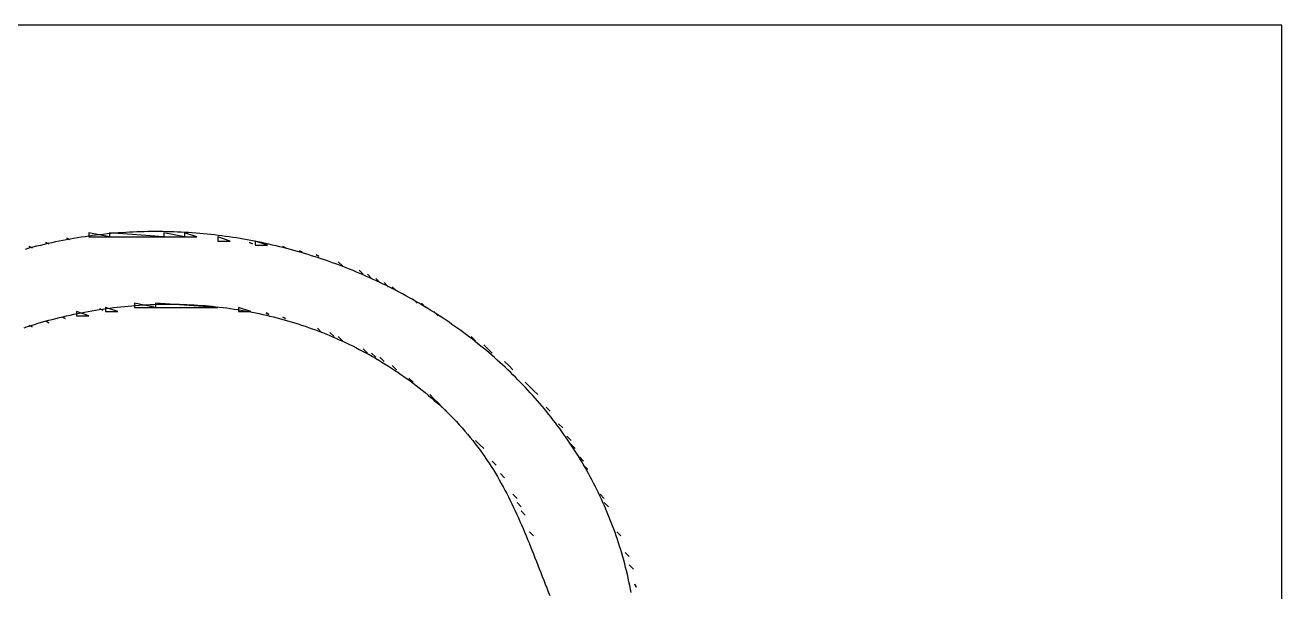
# Model space of a CAD drawing. Extents: x 0 to 589, y 0 to 633.
# Drawn here: x 286.7 to 589, y 496.5 to 633 of the extents above; entities that cross this region are included whole.
import ezdxf

# ---------------------------------------------------------------- set-up
doc = ezdxf.new("R2010")
doc.units = 0
for name, color, linetype in [('C250', 250, 'CONTINUOUS'), ('C251', 251, 'CONTINUOUS'), ('C252', 252, 'CONTINUOUS'), ('C253', 253, 'CONTINUOUS'), ('C37', 37, 'CONTINUOUS'), ('C7', 7, 'CONTINUOUS')]:
    doc.layers.add(name, color=color, linetype=linetype)

msp = doc.modelspace()

# ---------------------------------------------------------------- linework, layer by layer
at = {"layer": 'C250'}
for points in [[(340.666656, 580.666687), (341.333344, 580.333313), (340.666656, 580.666687)], [(287.666656, 579.666687), (288.333344, 579.333313), (287.666656, 579.666687)], [(313, 566), (313, 565), (318, 565), (313, 566)], [(380, 567), (381, 566), (380, 567)], [(344.666656, 563.666687), (345.333344, 563.333313), (344.666656, 563.666687)], [(348.666656, 562.666687), (349.333344, 562.333313), (348.666656, 562.666687)], [(398, 555), (399, 554), (398, 555)], [(372, 553), (373, 552), (372, 553)], [(407, 547), (408, 546), (407, 547)], [(384, 544), (385, 543), (384, 544)], [(421, 527), (422, 526), (421, 527)], [(404, 520), (405, 519), (404, 520)], [(406, 516), (407, 515), (406, 516)], [(433.333344, 498.333344), (433.666656, 497.666656), (433.333344, 498.333344)]]:
    msp.add_lwpolyline(points, dxfattribs=at)
at = {"layer": 'C251'}
for points in [[(432.447, 496.3136), (432.2822, 497.1928), (432.1093, 498.0686), (431.9286, 498.9411), (431.7399, 499.8103), (431.5433, 500.676), (431.339, 501.5384), (431.1268, 502.3973), (430.9069, 503.2528), (430.6793, 504.1048), (430.4441, 504.9533), (430.2013, 505.7984), (429.9509, 506.6399), (429.693, 507.4779), (429.4277, 508.3123), (429.1549, 509.1431), (428.8747, 509.9704), (428.5872, 510.7941), (428.2924, 511.6141), (427.9904, 512.4305), (427.6812, 513.2432), (427.3648, 514.0522), (427.0413, 514.8576), (426.7107, 515.6592), (426.3731, 516.457), (426.0285, 517.2512), (425.677, 518.0415), (425.3185, 518.828), (424.9533, 519.6108), (424.5812, 520.3897), (424.2024, 521.1647), (423.8168, 521.9359), (423.4246, 522.7032), (423.0258, 523.4666), (422.6203, 524.2261), (422.2084, 524.9816), (421.7899, 525.7332), (421.365, 526.4808), (420.9337, 527.2244), (420.496, 527.964), (420.052, 528.6995), (419.6017, 529.431), (419.1452, 530.1585), (418.6825, 530.8818), (418.2137, 531.601), (417.7388, 532.3161), (417.2578, 533.0271), (416.7708, 533.7339), (416.2779, 534.4365), (415.779, 535.1349), (415.2743, 535.8292), (414.7637, 536.5191), (414.2473, 537.2048), (413.7252, 537.8863), (413.1974, 538.5634), (412.664, 539.2363), (412.1249, 539.9048), (411.5803, 540.569), (411.0301, 541.2288), (410.4745, 541.8842), (409.9134, 542.5352), (409.347, 543.1818), (408.7752, 543.824), (408.1981, 544.4617), (407.6157, 545.0949), (407.0282, 545.7236), (406.4354, 546.3479), (405.8376, 546.9675), (405.2346, 547.5827), (404.6267, 548.1933), (404.0137, 548.7993), (403.3958, 549.4006), (402.773, 549.9974), (402.1453, 550.5895), (401.5129, 551.177), (400.8756, 551.7598), (400.2336, 552.3379), (399.587, 552.9112), (398.9357, 553.4799), (398.2798, 554.0438), (397.6194, 554.6029), (396.9545, 555.1572), (396.2851, 555.7067), (395.6113, 556.2514), (394.9331, 556.7913), (394.2506, 557.3263), (393.5638, 557.8564), (392.8728, 558.3816), (392.1775, 558.9019), (391.4782, 559.4173), (390.7747, 559.9277), (390.0672, 560.4331), (389.3556, 560.9336), (388.6401, 561.429), (387.9206, 561.9194), (387.1973, 562.4048), (386.4701, 562.885), (385.7391, 563.3603), (385.0044, 563.8304), (384.266, 564.2954), (383.5239, 564.7552), (382.7781, 565.2099), (382.0289, 565.6594), (381.276, 566.1038), (380.5197, 566.5429), (379.76, 566.9768), (378.9968, 567.4054), (378.2303, 567.8288), (377.4605, 568.2468), (376.6874, 568.6596), (375.9111, 569.0671), (375.1317, 569.4692), (374.3491, 569.866), (373.5634, 570.2573), (372.7746, 570.6433), (371.9829, 571.0239), (371.1882, 571.399), (370.3906, 571.7687), (369.5901, 572.1329), (368.7868, 572.4916), (367.9808, 572.8449), (367.172, 573.1925), (366.3605, 573.5347), (365.5463, 573.8713), (364.7296, 574.2023), (363.9103, 574.5277), (363.0885, 574.8475), (362.2642, 575.1616), (361.4375, 575.4702), (360.6084, 575.773), (359.777, 576.0701), (358.9433, 576.3615), (358.1073, 576.6473), (357.2692, 576.9272), (356.4289, 577.2014), (355.5864, 577.4698), (354.7419, 577.7324), (353.8954, 577.9892), (353.0469, 578.2401), (352.1964, 578.4852), (351.3441, 578.7245), (350.4899, 578.9578), (349.6339, 579.1852), (348.7761, 579.4067), (347.9167, 579.6222), (347.0555, 579.8318), (346.1927, 580.0354), (345.3284, 580.2329), (344.4625, 580.4245), (343.5951, 580.61), (342.7262, 580.7894), (341.856, 580.9628), (340.9844, 581.1301), (340.1115, 581.2913), (339.2372, 581.4463), (338.3618, 581.5952), (337.4852, 581.7379), (336.6074, 581.8744), (335.7286, 582.0047), (334.8487, 582.1288), (333.9677, 582.2467), (333.0859, 582.3583), (332.2031, 582.4636), (331.3194, 582.5626), (330.4349, 582.6553), (329.5496, 582.7416), (328.6635, 582.8216), (327.7768, 582.8952), (326.8894, 582.9625), (326.0014, 583.0233), (325.1128, 583.0777), (324.2237, 583.1257), (323.3341, 583.1672), (322.4441, 583.2022), (321.5537, 583.2307), (320.663, 583.2527), (319.772, 583.2681), (318.8807, 583.277), (317.9892, 583.2793), (317.0975, 583.275), (316.2057, 583.2642), (315.3138, 583.2466), (314.4219, 583.2225), (313.53, 583.1916), (312.6381, 583.1541), (311.7464, 583.1099), (310.8548, 583.0589), (309.9634, 583.0013), (309.0722, 582.9368), (308.1812, 582.8656), (307.2906, 582.7876), (306.4004, 582.7027), (305.5106, 582.6111), (304.6212, 582.5126), (303.7323, 582.4072), (302.844, 582.2949), (301.9562, 582.1757), (301.0691, 582.0496), (300.1826, 581.9166), (299.2969, 581.7765), (298.4119, 581.6296), (297.5277, 581.4756), (296.6444, 581.3146), (295.762, 581.1465), (294.8805, 580.9714), (294, 580.7893), (293.0855, 580.5925), (292.169, 580.3877), (291.2506, 580.175), (290.3306, 579.9543), (289.409, 579.7258), (288.4859, 579.4893), (287.5616, 579.2451), (286.6361, 578.993)], [(291.666656, 580.666687), (292.333344, 580.333313), (291.666656, 580.666687)], [(296.666656, 581.666687), (297.333344, 581.333313), (296.666656, 581.666687)], [(302, 583), (302, 582), (307, 582), (302, 583)], [(333, 582), (333, 581), (336, 581), (333, 582)], [(362, 576), (363, 575), (362, 576)], [(286.4048, 560.1194), (287.2465, 560.3949), (288.0903, 560.6637), (288.9361, 560.9257), (289.7839, 561.1811), (290.6336, 561.4298), (291.4852, 561.6718), (292.3386, 561.907), (293.1938, 562.1354), (294.0507, 562.3571), (294.9092, 562.572), (295.7693, 562.7801), (296.6309, 562.9814), (297.494, 563.1759), (298.3585, 563.3635), (299.2244, 563.5443), (300.0915, 563.7182), (300.9599, 563.8852), (301.8295, 564.0453), (302.7003, 564.1985), (303.5721, 564.3447), (304.4449, 564.4841), (305.3186, 564.6164), (306.1933, 564.7418), (307.0688, 564.8602), (307.9451, 564.9716), (308.8221, 565.076), (309.6998, 565.1733), (310.5782, 565.2636), (311.457, 565.3468), (312.3364, 565.423), (313.2163, 565.4921), (314.0965, 565.554), (314.977, 565.6089), (315.8578, 565.6566), (316.7389, 565.6972), (317.6201, 565.7306), (318.5014, 565.7568), (319.3827, 565.7758), (320.2641, 565.7877), (321.1454, 565.7923), (322.0265, 565.7897), (322.9075, 565.7798), (323.7882, 565.7627), (324.6687, 565.7382), (325.5487, 565.7065), (326.4284, 565.6675), (327.3076, 565.6212), (328.1863, 565.5675), (329.0644, 565.5065), (329.9419, 565.4381), (330.8187, 565.3623), (331.6947, 565.2791), (332.5699, 565.1885), (333.4443, 565.0905), (334.3177, 564.9851), (335.1902, 564.8722), (336.0616, 564.7518), (336.932, 564.624), (337.8011, 564.4886), (338.6691, 564.3458), (339.5358, 564.1954), (340.4012, 564.0375), (341.2653, 563.872), (342.1278, 563.6989), (342.9889, 563.5183), (343.8485, 563.3301), (344.7064, 563.1342), (345.5627, 562.9308), (346.4173, 562.7197), (347.2701, 562.5009), (348.121, 562.2745), (348.9701, 562.0403), (349.8172, 561.7985), (350.6623, 561.549), (351.5054, 561.2917), (352.3463, 561.0267), (353.1851, 560.7539), (354.0216, 560.4733), (354.8559, 560.185), (355.6878, 559.8889), (356.5173, 559.5849), (357.3443, 559.2731), (358.1688, 558.9535), (358.9908, 558.626), (359.8101, 558.2906), (360.6268, 557.9474), (361.4407, 557.5962), (362.2518, 557.2372), (363.06, 556.8701), (363.8653, 556.4952), (364.6677, 556.1123), (365.467, 555.7214), (366.2632, 555.3225), (367.0563, 554.9156), (367.8462, 554.5007), (368.6329, 554.0777), (369.4162, 553.6467), (370.1961, 553.2076), (370.9727, 552.7605), (371.7457, 552.3053), (372.5152, 551.8419), (373.2811, 551.3705), (374.0434, 550.8909), (374.8019, 550.4031), (375.5567, 549.9072), (376.3077, 549.4031), (377.0547, 548.8908), (377.7979, 548.3703), (378.537, 547.8416), (379.2721, 547.3046), (380.003, 546.7594), (380.7298, 546.2059), (381.4524, 545.6441), (382.1707, 545.0741), (382.8847, 544.4957), (383.5942, 543.909), (384.2993, 543.3139), (385, 542.7106), (385.8318, 541.9765), (386.6435, 541.2395), (387.4355, 540.4998), (388.2081, 539.7571), (388.9618, 539.0115), (389.697, 538.263), (390.4143, 537.5116), (391.1139, 536.7571), (391.7964, 535.9997), (392.4621, 535.2392), (393.1116, 534.4757), (393.7452, 533.7091), (394.3634, 532.9393), (394.9666, 532.1665), (395.5552, 531.3905), (396.1297, 530.6113), (396.6905, 529.8288), (397.2381, 529.0432), (397.7728, 528.2543), (398.2951, 527.4621), (398.8055, 526.6666), (399.3043, 525.8677), (399.7921, 525.0655), (400.2692, 524.2599), (400.7361, 523.4509), (401.1932, 522.6384), (401.6409, 521.8225), (402.0797, 521.0031), (402.51, 520.1802), (402.9322, 519.3537), (403.3468, 518.5237), (403.7542, 517.6901), (404.1549, 516.8528), (404.5492, 516.012), (404.9377, 515.1674), (405.3207, 514.3192), (405.6986, 513.4672), (406.072, 512.6115), (406.4412, 511.7521), (406.8067, 510.8888), (407.1689, 510.0217), (407.5282, 509.1508), (407.8851, 508.276), (408.24, 507.3973), (408.5933, 506.5147), (408.9455, 505.6281), (409.2971, 504.7376), (409.6483, 503.8431), (409.9998, 502.9445), (410.3518, 502.0419), (410.7049, 501.1353), (411.0595, 500.2245), (411.4159, 499.3096), (411.7747, 498.3905), (412.1363, 497.4673), (412.5011, 496.5399), (412.8695, 495.6083)], [(318, 566), (318, 565), (333, 565), (318, 566)], [(382, 566), (383, 565), (382, 566)], [(299, 564), (299, 563), (302, 563), (299, 564)], [(306, 565), (306, 564), (309, 564), (306, 565)], [(385, 564), (386, 563), (385, 564)], [(360, 559), (361, 558), (360, 559)], [(394, 558), (395, 557), (394, 558)], [(375, 551), (376, 550), (375, 551)], [(403, 551), (404, 550), (403, 551)], [(379, 548), (380, 547), (379, 548)], [(408, 546), (409, 545), (408, 546)], [(385, 543), (386, 542), (385, 543)], [(412, 541), (413, 540), (412, 541)], [(396, 532), (397, 531), (396, 532)], [(418, 532), (419, 531), (418, 532)], [(399, 528), (400, 527), (399, 528)], [(401, 525), (402, 524), (401, 525)], [(405, 518), (406, 517), (405, 518)]]:
    msp.add_lwpolyline(points, dxfattribs=at)
at = {"layer": 'C252'}
for points in [[(320, 583), (320, 582), (325, 582), (320, 583)], [(342, 581), (342, 580), (345, 580), (342, 581)], [(348.666656, 579.666687), (349.333344, 579.333313), (348.666656, 579.666687)], [(352.666656, 578.666687), (353.333344, 578.333313), (352.666656, 578.666687)], [(367, 574), (368, 573), (367, 574)], [(369, 573), (370, 572), (369, 573)], [(371, 572), (372, 571), (371, 572)], [(373, 571), (374, 570), (373, 571)], [(375, 570), (376, 569), (375, 570)], [(338, 565), (338, 564), (341, 564), (338, 565)], [(287.666656, 560.666687), (288.333344, 560.333313), (287.666656, 560.666687)], [(357, 560), (358, 559), (357, 560)], [(362, 558), (363, 557), (362, 558)], [(368, 555), (369, 554), (368, 555)], [(370, 554), (371, 553), (370, 554)], [(397, 556), (398, 555), (397, 556)], [(402, 552), (403, 551), (402, 552)], [(409, 545), (410, 544), (409, 545)], [(386, 542), (387, 541), (386, 542)], [(387, 541), (388, 540), (387, 541)], [(415, 537), (416, 536), (415, 537)], [(395, 533), (396, 532), (395, 533)], [(417, 534), (418, 533), (417, 534)], [(420, 529), (421, 528), (420, 529)], [(425, 520), (426, 519), (425, 520)], [(426, 518), (427, 517), (426, 518)], [(408, 511), (409, 510), (408, 511)], [(429, 511), (430, 510), (429, 511)], [(431, 506), (432, 505), (431, 506)], [(432, 503), (433, 502), (432, 503)]]:
    msp.add_lwpolyline(points, dxfattribs=at)
at = {"layer": 'C253'}
for points in [[(325, 583), (325, 582), (328, 582), (325, 583)], [(356.666656, 577.666687), (357.333344, 577.333313), (356.666656, 577.666687)], [(295.666656, 562.666687), (296.333344, 562.333313), (295.666656, 562.666687)], [(291.666656, 561.666687), (292.333344, 561.333313), (291.666656, 561.666687)]]:
    msp.add_lwpolyline(points, dxfattribs=at)
at = {"layer": 'C37'}
for points in [[(307, 583), (307, 582), (320, 582), (307, 583)], [(304.666656, 564.666687), (305.333344, 564.333313), (304.666656, 564.666687)]]:
    msp.add_lwpolyline(points, dxfattribs=at)
at = {"layer": 'C7'}
msp.add_lwpolyline([(0, 633), (0, 0), (589, 0), (589, 633), (0, 633)], dxfattribs=at)

doc.saveas('drawing.dxf')
